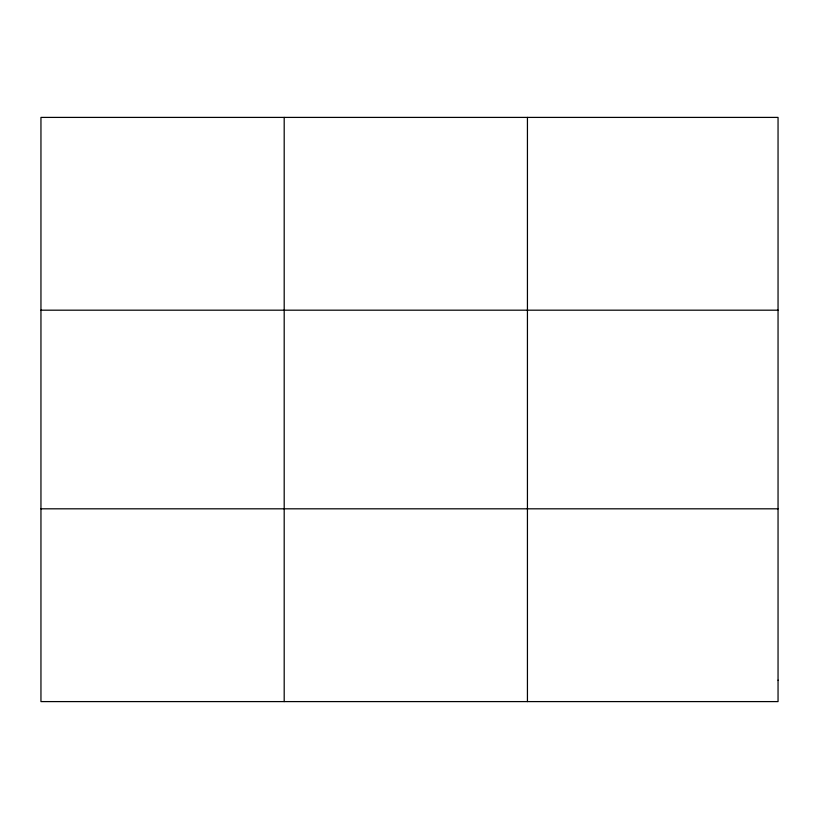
<?xml version="1.0" encoding="UTF-8"?>
<svg xmlns="http://www.w3.org/2000/svg" width="819" height="819" viewBox="0 0 819 819"><rect width="100%" height="100%" fill="white"/><g stroke="black" fill="none" stroke-linecap="round" stroke-linejoin="round"><path stroke-width="1.23" d="M284.193 701.596L284.193 117.404M527.436 701.596L527.436 117.404M40.95 310.186L778.05 310.186M40.95 508.814L778.05 508.814M778.05 680.169L778.05 701.596L40.95 701.596L40.95 117.404L778.05 117.404L778.05 680.169"/></g></svg>
